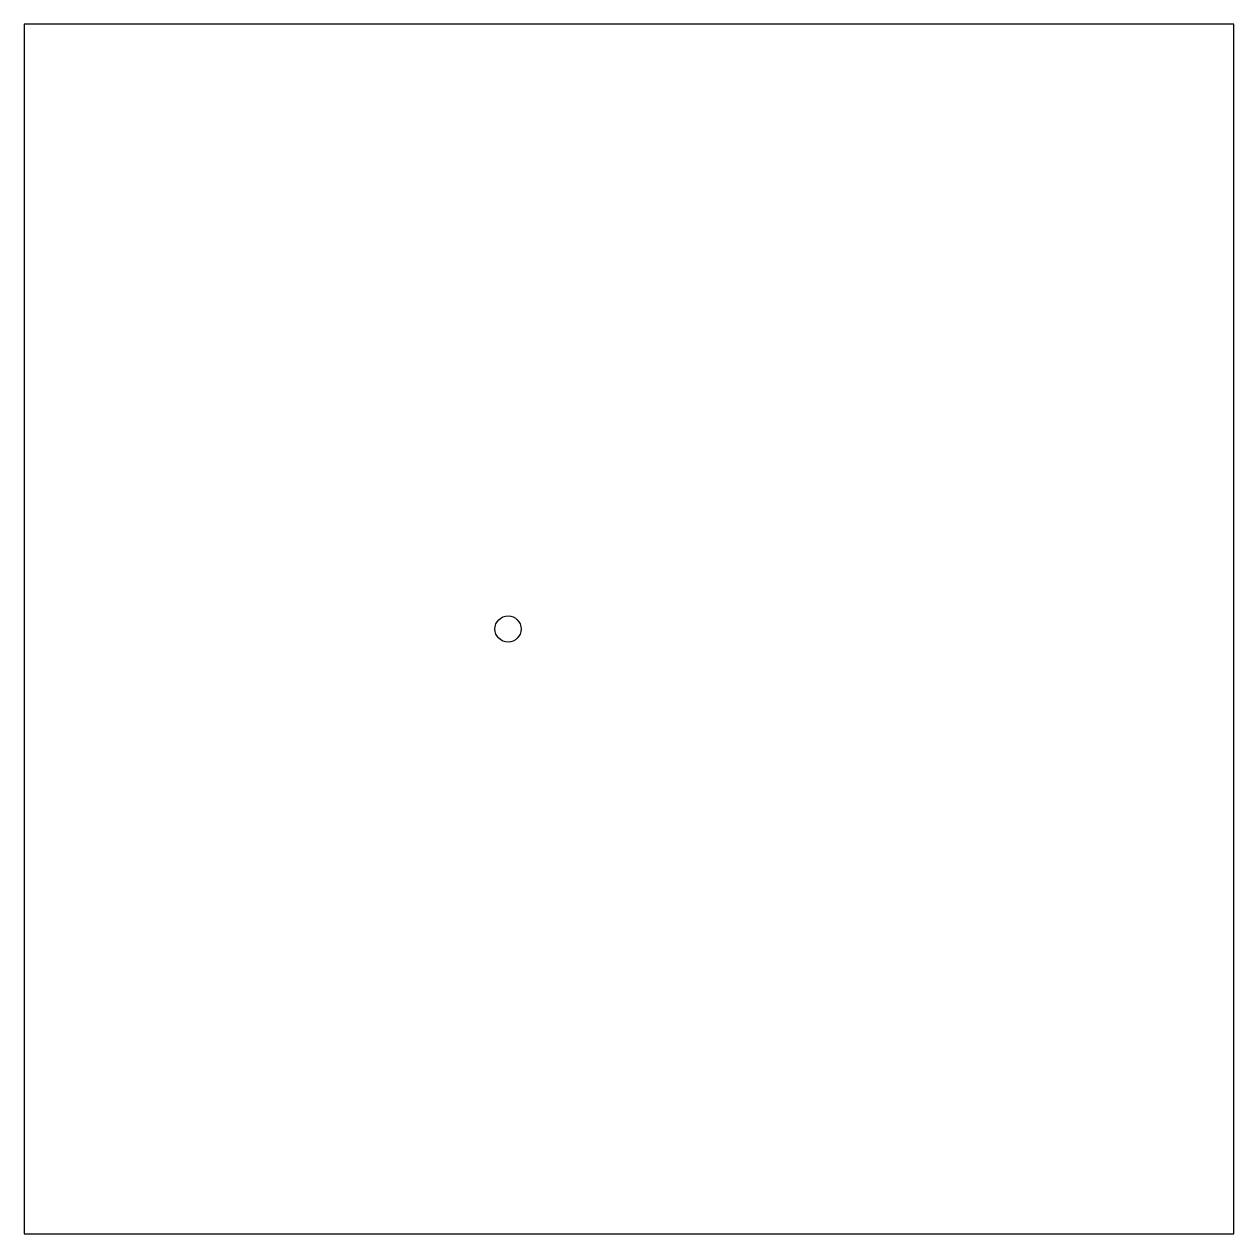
# Model space of a CAD drawing. Header units: millimetres. Extents: x -30 to 30, y -30 to 30.
import ezdxf

# ---------------------------------------------------------------- set-up
doc = ezdxf.new("R2010")
doc.units = ezdxf.units.MM
doc.layers.add('Drill', color=7, linetype='CONTINUOUS')
doc.layers.add('Edge_Cuts', color=7, linetype='CONTINUOUS')

msp = doc.modelspace()

# ---------------------------------------------------------------- linework, layer by layer
at = {"layer": 'Drill'}
msp.add_circle((-6, 0), 0.65, dxfattribs=at)
at = {"layer": 'Edge_Cuts'}
msp.add_lwpolyline([(-30, -30), (30, -30), (30, 30), (-30, 30)], close=True, dxfattribs=at)

doc.saveas('drawing.dxf')
